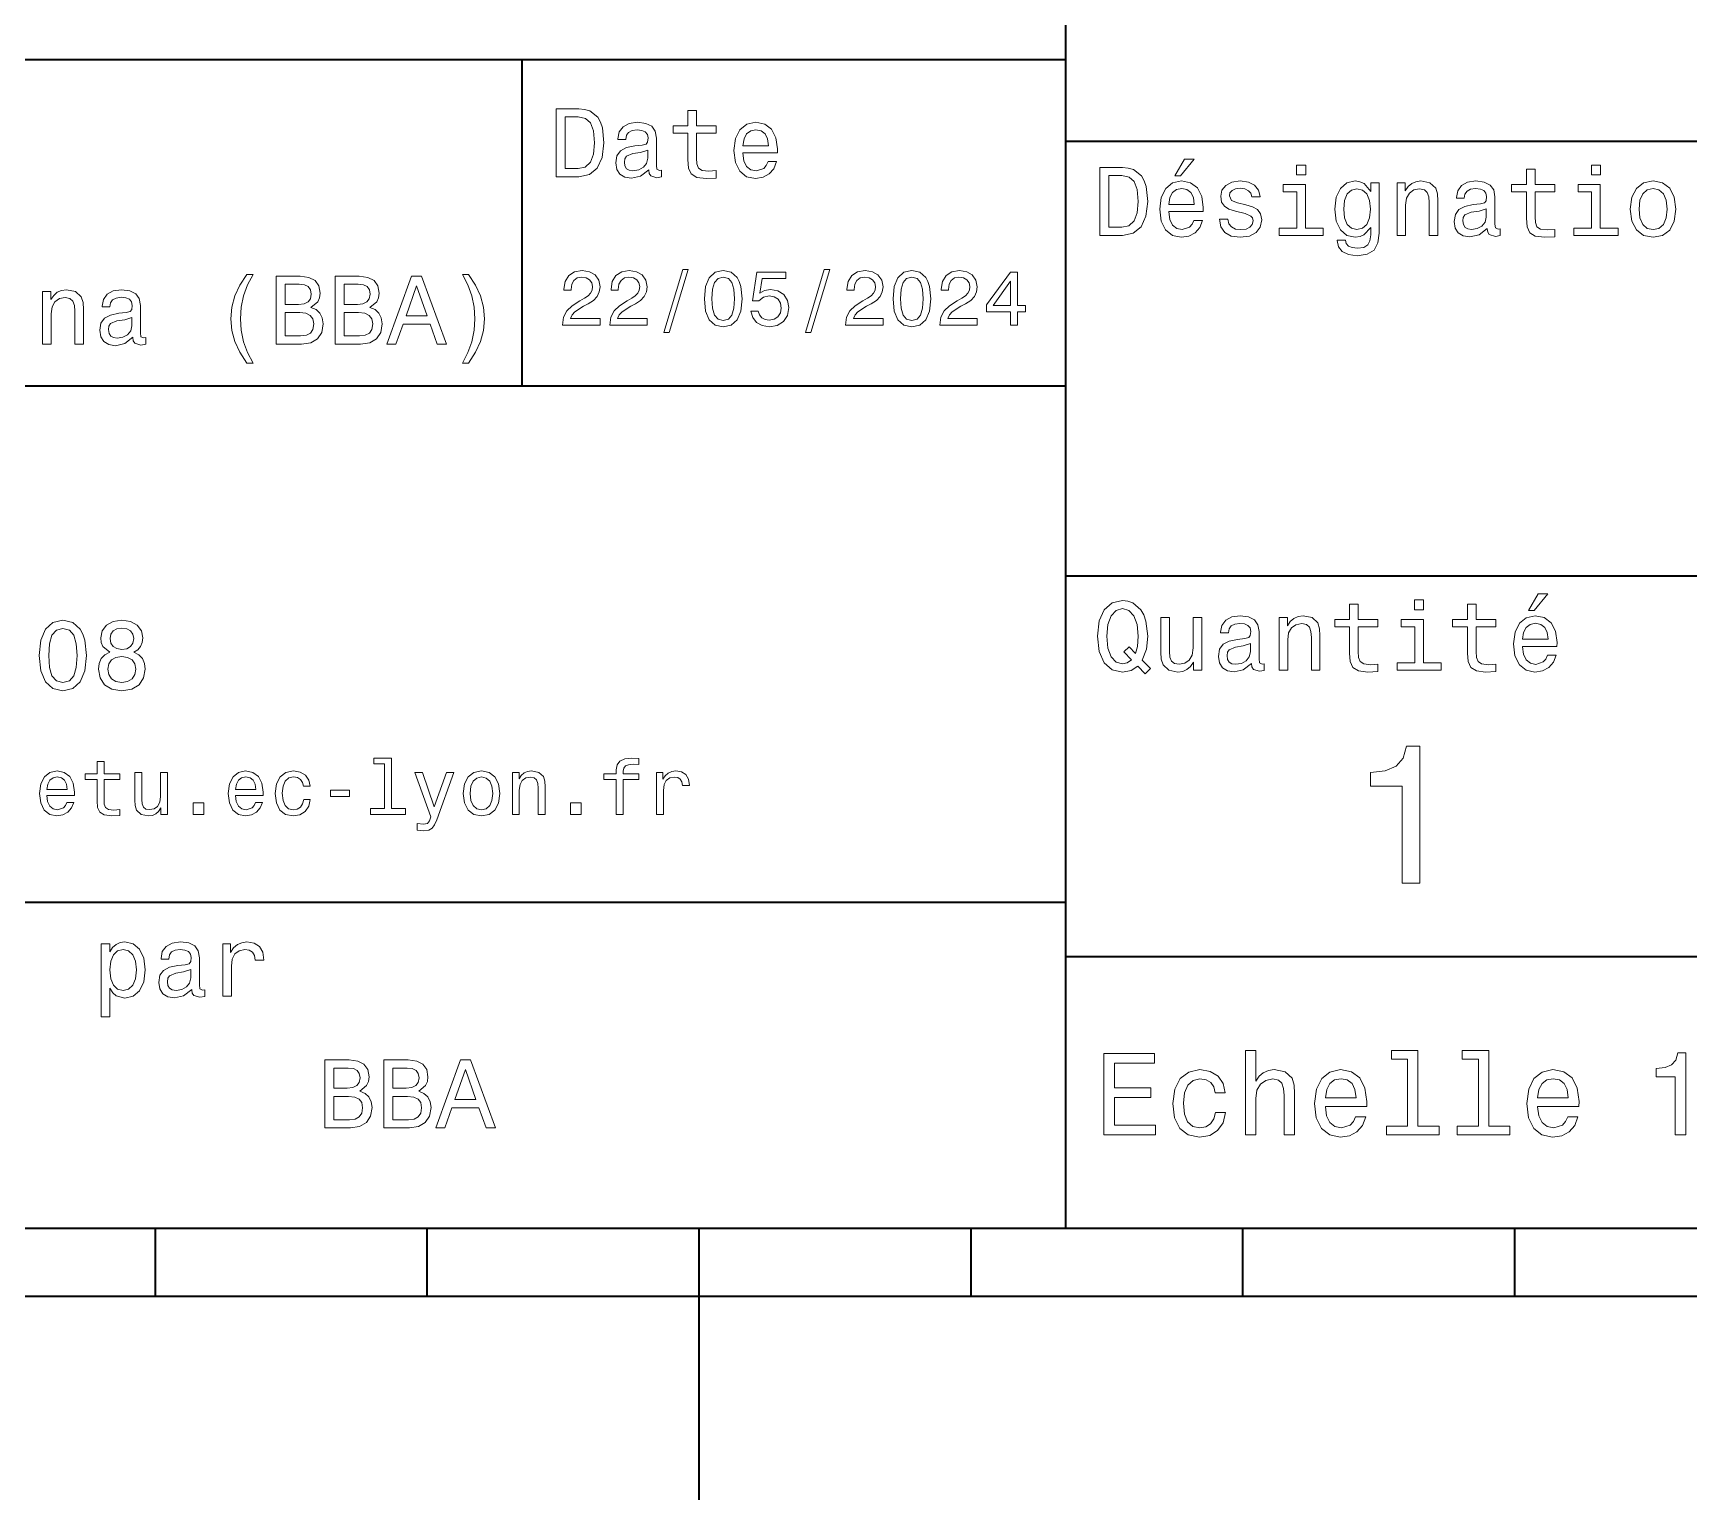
# Model space of a CAD drawing. Extents: x 0 to 297, y 0 to 210.
# Drawn here: x 124 to 184.9, y 0 to 54 of the extents above; entities that cross this region are included whole.
import ezdxf

# ---------------------------------------------------------------- set-up
doc = ezdxf.new("R2010")
doc.units = 0

msp = doc.modelspace()

# ---------------------------------------------------------------- linework, layer by layer
at = {"color": 7, "lineweight": 35}
for p, q in [((162, 10), (162, 70)), ((97, 53), (162, 53)), ((162, 50), (287, 50)), ((97, 41), (162, 41)), ((162, 34), (287, 34)), ((97, 22), (162, 22)), ((162, 20), (287, 20)), ((10, 10), (287, 10)), ((97, 10), (287, 10)), ((98.5, 7.5), (198.5, 7.5))]:
    msp.add_line(p, q, dxfattribs=at)
at = {"color": 7, "lineweight": 35, "ltscale": 0.3}
msp.add_line((142, 41), (142, 53), dxfattribs=at)
at = {"color": 7, "lineweight": 35, "ltscale": 0.0625}
for p, q in [((128.5, 10), (128.5, 7.5)), ((138.5, 10), (138.5, 7.5)), ((158.5, 10), (158.5, 7.5)), ((168.5, 10), (168.5, 7.5)), ((178.5, 10), (178.5, 7.5))]:
    msp.add_line(p, q, dxfattribs=at)
at = {"color": 7, "lineweight": 35, "ltscale": 0.25}
msp.add_line((148.5, 10), (148.5, 0), dxfattribs=at)
at = {"color": 7, "lineweight": 13}
for points in [[(144.080688, 51.190563), (143.248566, 51.190563), (143.248566, 48.690563), (144.080688, 48.690563), (144.473343, 48.769814), (144.765137, 49.011169), (144.945251, 49.40382), (145.010086, 49.940563), (144.952454, 50.488113), (144.880402, 50.70425), (144.779541, 50.877163), (144.487747, 51.111313), (144.296829, 51.168949)], [(144.055481, 50.891571), (144.329254, 50.837536), (144.516571, 50.671829), (144.628235, 50.376442), (144.664261, 49.940563), (144.624634, 49.519093), (144.51297, 49.223705), (144.322052, 49.047192), (144.055481, 48.989555), (143.583572, 48.989555), (143.583572, 50.891571)], [(146.656342, 48.942726), (146.656342, 48.931919), (146.674347, 48.809441), (146.728394, 48.722984), (146.955338, 48.654541), (147.131851, 48.683357), (147.131851, 48.928314), (147.056198, 48.917507), (146.955338, 48.96434), (146.937317, 49.108429), (146.937317, 50.109871), (146.894089, 50.365635), (146.768005, 50.54575), (146.548264, 50.65382), (146.23848, 50.693443), (145.935883, 50.650219), (145.71254, 50.52774), (145.572052, 50.336815), (145.525223, 50.084656), (145.525223, 50.063042), (145.809799, 50.063042), (145.835022, 50.21434), (145.914261, 50.322407), (146.043945, 50.387249), (146.227661, 50.412464), (146.404175, 50.394455), (146.530258, 50.34042), (146.605911, 50.246758), (146.631119, 50.117077), (146.616714, 49.965778), (146.559082, 49.890129), (146.414978, 49.854107), (146.144806, 49.825291), (145.835022, 49.760448), (145.61528, 49.645176), (145.485596, 49.465057), (145.445969, 49.19849), (145.481995, 48.960735), (145.593658, 48.784222), (145.773773, 48.67255), (146.022339, 48.632927), (146.357346, 48.708576)], [(148.100861, 50.289986), (148.100861, 49.320965), (148.122482, 49.007565), (148.223343, 48.791428), (148.425079, 48.665348), (148.767288, 48.62212), (149.141937, 48.640129), (149.141937, 48.913906), (148.868149, 48.892292), (148.619598, 48.921112), (148.486313, 49.011169), (148.42868, 49.162464), (148.417862, 49.375), (148.417862, 50.289986), (149.141937, 50.289986), (149.141937, 50.560158), (148.417862, 50.560158), (148.417862, 51.125721), (148.100861, 51.125721), (148.100861, 50.560158), (147.553314, 50.560158), (147.553314, 50.289986)], [(150.121765, 49.565922), (151.389771, 49.565922), (151.393372, 49.713619), (151.335739, 50.127884), (151.177231, 50.437683), (150.925079, 50.625), (150.590057, 50.693443), (150.262253, 50.621399), (150.010086, 50.41967), (149.847977, 50.091862), (149.790344, 49.659584), (149.844376, 49.216499), (150.006485, 48.892292), (150.255051, 48.690563), (150.579254, 48.62212), (150.860229, 48.668949), (151.090775, 48.791428), (151.260086, 48.98595), (151.357346, 49.245319), (151.043945, 49.245319), (150.979111, 49.101227), (150.885452, 48.993156), (150.618881, 48.9067), (150.413544, 48.946327), (150.258652, 49.072407), (150.157776, 49.27774), (150.121765, 49.555115)], [(150.121765, 49.832493), (150.161377, 50.081055), (150.258652, 50.264771), (150.406342, 50.376442), (150.600861, 50.416069), (150.791794, 50.376442), (150.939484, 50.264771), (151.029541, 50.081055), (151.061966, 49.832493)], [(146.620316, 49.367798), (146.577087, 49.180477), (146.461823, 49.036385), (146.28891, 48.942726), (146.07637, 48.910305), (145.939484, 48.928314), (145.842224, 48.98595), (145.780975, 49.086815), (145.76297, 49.227306), (145.777374, 49.353386), (145.835022, 49.443443), (146.065567, 49.544312), (146.357346, 49.587536), (146.620316, 49.673992)], [(166.004318, 48.728386), (166.216858, 48.728386), (166.717575, 49.340778), (166.364548, 49.340778)], [(164.080688, 49.030979), (163.248566, 49.030979), (163.248566, 46.530979), (164.080688, 46.530979), (164.473343, 46.610229), (164.765137, 46.851585), (164.945251, 47.244236), (165.010086, 47.780979), (164.952454, 48.328529), (164.880402, 48.544666), (164.779541, 48.717579), (164.487747, 48.951729), (164.296829, 49.009365)], [(164.055481, 48.731987), (164.329254, 48.677952), (164.516571, 48.512245), (164.628235, 48.216858), (164.664261, 47.780979), (164.624634, 47.359509), (164.51297, 47.064121), (164.322052, 46.887608), (164.055481, 46.829971), (163.583572, 46.829971), (163.583572, 48.731987)], [(170.824203, 49.117435), (170.489197, 49.117435), (170.489197, 48.757202), (170.824203, 48.757202)], [(178.943802, 48.130402), (178.943802, 47.161381), (178.965424, 46.84798), (179.066284, 46.631844), (179.268005, 46.505764), (179.610229, 46.462536), (179.984863, 46.480545), (179.984863, 46.754322), (179.71109, 46.732708), (179.46254, 46.761528), (179.329254, 46.851585), (179.271606, 47.00288), (179.260803, 47.215416), (179.260803, 48.130402), (179.984863, 48.130402), (179.984863, 48.400574), (179.260803, 48.400574), (179.260803, 48.966137), (178.943802, 48.966137), (178.943802, 48.400574), (178.396255, 48.400574), (178.396255, 48.130402)], [(181.667145, 49.117435), (181.332138, 49.117435), (181.332138, 48.757202), (181.667145, 48.757202)], [(165.784576, 47.406338), (167.052597, 47.406338), (167.056198, 47.554035), (166.998566, 47.9683), (166.840057, 48.278099), (166.587891, 48.465416), (166.252884, 48.533859), (165.925079, 48.461815), (165.672913, 48.260086), (165.510803, 47.932278), (165.453171, 47.5), (165.507202, 47.056915), (165.669312, 46.732708), (165.917862, 46.530979), (166.242081, 46.462536), (166.523056, 46.509365), (166.753601, 46.631844), (166.922913, 46.826366), (167.020172, 47.085735), (166.706772, 47.085735), (166.641937, 46.941643), (166.548264, 46.833572), (166.281708, 46.747116), (166.07637, 46.786743), (165.921463, 46.912823), (165.820602, 47.118156), (165.784576, 47.395531)], [(165.784576, 47.672909), (165.824203, 47.921471), (165.921463, 48.105186), (166.069168, 48.216858), (166.263687, 48.256485), (166.454605, 48.216858), (166.60231, 48.105186), (166.692368, 47.921471), (166.724777, 47.672909)], [(168.623199, 47.658501), (168.317001, 47.730545), (168.090057, 47.8134), (168.014404, 47.982708), (168.036026, 48.101585), (168.111664, 48.188038), (168.234146, 48.242073), (168.41066, 48.263687), (168.579971, 48.242073), (168.713257, 48.177231), (168.799713, 48.079971), (168.835739, 47.950287), (169.145538, 47.950287), (169.145538, 47.957493), (169.091492, 48.191643), (168.943802, 48.375359), (168.713257, 48.490635), (168.41066, 48.533859), (168.104462, 48.490635), (167.881119, 48.371758), (167.740631, 48.195244), (167.697403, 47.971901), (167.729828, 47.755764), (167.830688, 47.604465), (167.996399, 47.496399), (168.237747, 47.42075), (168.590775, 47.334293), (168.806915, 47.244236), (168.864548, 47.172188), (168.886169, 47.064121), (168.853745, 46.930836), (168.767288, 46.829971), (168.626801, 46.765129), (168.439484, 46.743515), (168.241348, 46.765129), (168.09726, 46.840778), (168, 46.963257), (167.960373, 47.132565), (167.654175, 47.132565), (167.704605, 46.844379), (167.85231, 46.635445), (168.086456, 46.509365), (168.41066, 46.462536), (168.749283, 46.509365), (168.997833, 46.635445), (169.149139, 46.837173), (169.203171, 47.100143), (169.163544, 47.327087), (169.05188, 47.481987), (168.868149, 47.582851)], [(170.8134, 46.79755), (170.8134, 48.400574), (169.999283, 48.400574), (169.999283, 48.130402), (170.496399, 48.130402), (170.496399, 46.79755), (169.847977, 46.79755), (169.847977, 46.530979), (171.469025, 46.530979), (171.469025, 46.79755)], [(173.518738, 46.617435), (173.518738, 48.465416), (173.216141, 48.465416), (173.216141, 48.152016), (172.967575, 48.4366), (172.816284, 48.508644), (172.646973, 48.533859), (172.340775, 48.461815), (172.103027, 48.260086), (171.94812, 47.935879), (171.894089, 47.5), (171.94812, 47.060516), (172.103027, 46.736309), (172.340775, 46.530979), (172.646973, 46.462536), (172.819885, 46.487751), (172.963974, 46.552593), (173.216141, 46.826366), (173.216141, 46.552593), (173.187317, 46.336456), (173.108063, 46.181557), (172.956772, 46.091499), (172.729828, 46.059078), (172.531708, 46.080692), (172.391205, 46.134727), (172.30835, 46.228386), (172.283142, 46.354465), (171.976944, 46.354465), (171.976944, 46.340057), (172.023773, 46.109509), (172.167862, 45.9366), (172.398407, 45.824928), (172.711823, 45.785301), (173.086456, 45.839336), (173.335022, 45.990635), (173.47551, 46.253601)], [(172.221909, 47.5), (172.254318, 47.820606), (172.351593, 48.058357), (172.502884, 48.198845), (172.704605, 48.249279), (172.917145, 48.198845), (173.075653, 48.058357), (173.172913, 47.820606), (173.208939, 47.5), (173.172913, 47.172188), (173.075653, 46.938038), (172.917145, 46.793949), (172.704605, 46.747116), (172.502884, 46.793949), (172.351593, 46.938038), (172.254318, 47.175793)], [(174.181549, 46.530979), (174.498566, 46.530979), (174.498566, 47.647694), (174.530975, 47.903458), (174.635452, 48.090778), (174.797546, 48.206051), (175.013687, 48.249279), (175.1866, 48.213257), (175.294662, 48.115993), (175.348709, 47.953888), (175.366714, 47.737751), (175.366714, 46.530979), (175.683716, 46.530979), (175.683716, 47.802593), (175.669312, 48.058357), (175.604462, 48.270893), (175.391937, 48.465416), (175.060516, 48.533859), (174.876801, 48.508644), (174.721909, 48.440201), (174.588623, 48.324928), (174.484146, 48.170029), (174.484146, 48.465416), (174.181549, 48.465416)], [(177.499283, 46.783142), (177.499283, 46.772335), (177.517288, 46.649857), (177.57132, 46.5634), (177.798264, 46.494957), (177.974777, 46.523773), (177.974777, 46.76873), (177.899139, 46.757923), (177.798264, 46.804756), (177.780258, 46.948845), (177.780258, 47.950287), (177.73703, 48.206051), (177.610947, 48.386166), (177.391205, 48.494236), (177.081406, 48.533859), (176.778824, 48.490635), (176.555481, 48.368156), (176.414978, 48.177231), (176.368149, 47.925072), (176.368149, 47.903458), (176.65274, 47.903458), (176.677948, 48.054756), (176.757202, 48.162823), (176.886887, 48.227665), (177.070602, 48.25288), (177.247116, 48.234871), (177.373199, 48.180836), (177.448853, 48.087173), (177.47406, 47.957493), (177.459656, 47.806194), (177.402023, 47.730545), (177.257919, 47.694523), (176.987747, 47.665707), (176.677948, 47.600864), (176.458206, 47.485592), (176.328537, 47.305473), (176.28891, 47.038906), (176.324921, 46.801151), (176.4366, 46.624638), (176.616714, 46.512966), (176.86528, 46.473343), (177.200287, 46.548992)], [(181.656342, 46.79755), (181.656342, 48.400574), (180.842224, 48.400574), (180.842224, 48.130402), (181.33934, 48.130402), (181.33934, 46.79755), (180.690918, 46.79755), (180.690918, 46.530979), (182.311966, 46.530979), (182.311966, 46.79755)], [(182.762253, 47.496399), (182.819885, 47.056915), (182.985596, 46.732708), (183.248566, 46.530979), (183.601593, 46.462536), (183.951004, 46.530979), (184.213974, 46.729107), (184.379684, 47.053314), (184.440918, 47.496399), (184.379684, 47.935879), (184.213974, 48.263687), (183.951004, 48.461815), (183.601593, 48.533859), (183.248566, 48.461815), (182.985596, 48.260086), (182.819885, 47.935879)], [(183.086456, 47.5), (183.118881, 47.824207), (183.219742, 48.058357), (183.381851, 48.20245), (183.601593, 48.25288), (183.817719, 48.20245), (183.979828, 48.061958), (184.080688, 47.824207), (184.116714, 47.5), (184.080688, 47.172188), (183.979828, 46.934437), (183.817719, 46.790344), (183.601593, 46.743515), (183.381851, 46.790344), (183.219742, 46.934437), (183.118881, 47.172188)], [(177.463257, 47.208214), (177.420029, 47.020893), (177.304749, 46.876801), (177.131851, 46.783142), (176.919312, 46.750721), (176.782425, 46.76873), (176.68515, 46.826366), (176.623917, 46.927231), (176.605911, 47.067722), (176.620316, 47.193802), (176.677948, 47.283859), (176.908508, 47.384727), (177.200287, 47.427952), (177.463257, 47.514408)], [(131.876083, 41.835735), (132.103027, 41.835735), (131.897705, 42.217579), (131.753601, 42.617435), (131.663544, 43.038906), (131.634735, 43.463978), (131.663544, 43.88905), (131.753601, 44.306915), (131.897705, 44.710373), (132.103027, 45.092216), (131.876083, 45.092216), (131.613113, 44.695965), (131.429398, 44.303314), (131.321335, 43.892651), (131.28891, 43.463978), (131.321335, 43.0317), (131.429398, 42.624638), (131.613113, 42.231987)], [(140.028107, 41.835735), (140.28746, 42.231987), (140.471191, 42.624638), (140.579254, 43.0317), (140.61528, 43.463978), (140.579254, 43.892651), (140.471191, 44.303314), (140.28746, 44.695965), (140.028107, 45.092216), (139.801147, 45.092216), (140.002884, 44.710373), (140.146973, 44.306915), (140.233429, 43.88905), (140.265854, 43.463978), (140.233429, 43.038906), (140.146973, 42.617435), (139.999283, 42.217579), (139.801147, 41.835735)], [(143.489914, 43.224785), (144.864563, 43.224785), (144.864563, 43.472622), (143.778107, 43.472622), (143.838623, 43.60807), (143.942368, 43.720463), (144.262253, 43.925072), (144.432281, 44.011528), (144.622482, 44.135448), (144.757935, 44.279541), (144.835739, 44.44957), (144.864563, 44.642651), (144.815567, 44.884727), (144.680115, 45.074928), (144.472626, 45.195965), (144.20462, 45.239193), (143.927963, 45.190201), (143.71759, 45.054756), (143.582138, 44.838619), (143.536026, 44.553314), (143.536026, 44.51297), (143.798279, 44.51297), (143.798279, 44.536022), (143.824219, 44.731991), (143.902023, 44.876083), (144.02594, 44.9683), (144.190201, 45), (144.357361, 44.971184), (144.481277, 44.899136), (144.561966, 44.786743), (144.59079, 44.645535), (144.570602, 44.51297), (144.515854, 44.400578), (144.42363, 44.302593), (144.296829, 44.216141), (144.126801, 44.12392), (143.844391, 43.945248), (143.645538, 43.755043), (143.52739, 43.524498), (143.489914, 43.233429)], [(145.224792, 43.224785), (146.599426, 43.224785), (146.599426, 43.472622), (145.51297, 43.472622), (145.573486, 43.60807), (145.677231, 43.720463), (145.997116, 43.925072), (146.167145, 44.011528), (146.357361, 44.135448), (146.492798, 44.279541), (146.570602, 44.44957), (146.599426, 44.642651), (146.55043, 44.884727), (146.414993, 45.074928), (146.207504, 45.195965), (145.939484, 45.239193), (145.662827, 45.190201), (145.452454, 45.054756), (145.317001, 44.838619), (145.270905, 44.553314), (145.270905, 44.51297), (145.533142, 44.51297), (145.533142, 44.536022), (145.559082, 44.731991), (145.636887, 44.876083), (145.760818, 44.9683), (145.925079, 45), (146.092224, 44.971184), (146.216141, 44.899136), (146.296829, 44.786743), (146.325653, 44.645535), (146.305481, 44.51297), (146.250732, 44.400578), (146.158508, 44.302593), (146.031708, 44.216141), (145.861679, 44.12392), (145.579254, 43.945248), (145.380402, 43.755043), (145.262253, 43.524498), (145.224792, 43.233429)], [(147.213257, 42.956772), (147.412109, 42.956772), (148.109512, 45.279541), (147.907791, 45.279541)], [(148.703171, 44.201729), (148.746399, 43.749279), (148.881851, 43.426514), (149.097992, 43.230549), (149.397705, 43.167149), (149.694534, 43.230549), (149.910675, 43.426514), (150.043228, 43.749279), (150.08934, 44.201729), (150.043228, 44.651299), (149.98848, 44.829971), (149.910675, 44.976948), (149.694534, 45.172913), (149.397705, 45.239193), (149.097992, 45.172913), (148.881851, 44.974064), (148.746399, 44.651299)], [(150.417877, 43.746399), (150.481277, 43.510086), (150.622482, 43.325649), (150.829971, 43.210377), (151.095108, 43.167149), (151.386169, 43.219021), (151.613831, 43.360233), (151.757935, 43.585014), (151.812683, 43.873199), (151.763687, 44.141212), (151.625366, 44.351585), (151.409225, 44.487034), (151.129684, 44.536022), (150.913544, 44.501442), (150.746399, 44.406342), (150.827087, 44.945248), (151.703171, 44.945248), (151.703171, 45.181557), (150.634003, 45.181557), (150.47551, 44.12104), (150.706055, 44.12104), (150.873199, 44.256485), (151.086456, 44.305477), (151.270905, 44.273777), (151.412109, 44.181557), (151.50145, 44.040348), (151.533142, 43.858791), (151.50145, 43.677235), (151.409225, 43.536022), (151.268021, 43.446686), (151.086456, 43.414986), (150.933716, 43.435158), (150.815567, 43.501442), (150.729111, 43.605186), (150.685883, 43.746399)], [(152.417877, 42.956772), (152.616714, 42.956772), (153.314133, 45.279541), (153.112396, 45.279541)], [(153.899139, 43.224785), (155.273773, 43.224785), (155.273773, 43.472622), (154.187317, 43.472622), (154.247849, 43.60807), (154.351593, 43.720463), (154.671478, 43.925072), (154.841507, 44.011528), (155.031708, 44.135448), (155.167145, 44.279541), (155.244965, 44.44957), (155.273773, 44.642651), (155.224792, 44.884727), (155.08934, 45.074928), (154.881851, 45.195965), (154.613831, 45.239193), (154.337173, 45.190201), (154.126801, 45.054756), (153.991364, 44.838619), (153.945251, 44.553314), (153.945251, 44.51297), (154.207504, 44.51297), (154.207504, 44.536022), (154.233429, 44.731991), (154.311249, 44.876083), (154.435165, 44.9683), (154.599426, 45), (154.766571, 44.971184), (154.890488, 44.899136), (154.971191, 44.786743), (155, 44.645535), (154.979828, 44.51297), (154.925079, 44.400578), (154.832855, 44.302593), (154.706055, 44.216141), (154.536026, 44.12392), (154.253601, 43.945248), (154.054764, 43.755043), (153.9366, 43.524498), (153.899139, 43.233429)], [(155.642654, 44.201729), (155.685883, 43.749279), (155.821335, 43.426514), (156.037476, 43.230549), (156.337173, 43.167149), (156.634003, 43.230549), (156.850143, 43.426514), (156.982712, 43.749279), (157.028824, 44.201729), (156.982712, 44.651299), (156.927963, 44.829971), (156.850143, 44.976948), (156.634003, 45.172913), (156.337173, 45.239193), (156.037476, 45.172913), (155.821335, 44.974064), (155.685883, 44.651299)], [(157.368881, 43.224785), (158.743515, 43.224785), (158.743515, 43.472622), (157.657059, 43.472622), (157.71759, 43.60807), (157.821335, 43.720463), (158.14122, 43.925072), (158.311249, 44.011528), (158.50145, 44.135448), (158.636887, 44.279541), (158.714706, 44.44957), (158.743515, 44.642651), (158.694534, 44.884727), (158.559082, 45.074928), (158.351593, 45.195965), (158.083572, 45.239193), (157.806915, 45.190201), (157.596542, 45.054756), (157.461105, 44.838619), (157.414993, 44.553314), (157.414993, 44.51297), (157.677231, 44.51297), (157.677231, 44.536022), (157.703171, 44.731991), (157.780991, 44.876083), (157.904907, 44.9683), (158.069168, 45), (158.236313, 44.971184), (158.360229, 44.899136), (158.440918, 44.786743), (158.469742, 44.645535), (158.44957, 44.51297), (158.394821, 44.400578), (158.302597, 44.302593), (158.175797, 44.216141), (158.005768, 44.12392), (157.723343, 43.945248), (157.524506, 43.755043), (157.406342, 43.524498), (157.368881, 43.233429)], [(159.965424, 43.224785), (160.224792, 43.224785), (160.224792, 43.720463), (160.510086, 43.720463), (160.510086, 43.951008), (160.224792, 43.951008), (160.224792, 45.181557), (159.96254, 45.181557), (159.086456, 43.974064), (159.086456, 43.720463), (159.965424, 43.720463)], [(124.361679, 42.530979), (124.67868, 42.530979), (124.67868, 43.647694), (124.711098, 43.903458), (124.815567, 44.090778), (124.977669, 44.206051), (125.19381, 44.249279), (125.366714, 44.213257), (125.474785, 44.115993), (125.528824, 43.953888), (125.546829, 43.737751), (125.546829, 42.530979), (125.863838, 42.530979), (125.863838, 43.802593), (125.849426, 44.058357), (125.784584, 44.270893), (125.572052, 44.465416), (125.240639, 44.533859), (125.056915, 44.508644), (124.902023, 44.440201), (124.768738, 44.324928), (124.664268, 44.170029), (124.664268, 44.465416), (124.361679, 44.465416)], [(127.679398, 42.783142), (127.679398, 42.772335), (127.697411, 42.649857), (127.75145, 42.5634), (127.978394, 42.494957), (128.154907, 42.523773), (128.154907, 42.76873), (128.079254, 42.757923), (127.978394, 42.804756), (127.960381, 42.948845), (127.960381, 43.950287), (127.917152, 44.206051), (127.791069, 44.386166), (127.571327, 44.494236), (127.261536, 44.533859), (126.958939, 44.490635), (126.735596, 44.368156), (126.595108, 44.177231), (126.548279, 43.925072), (126.548279, 43.903458), (126.832855, 43.903458), (126.85807, 44.054756), (126.937325, 44.162823), (127.067009, 44.227665), (127.250725, 44.25288), (127.427238, 44.234871), (127.553314, 44.180836), (127.628967, 44.087173), (127.654182, 43.957493), (127.639771, 43.806194), (127.582138, 43.730545), (127.438042, 43.694523), (127.16787, 43.665707), (126.85807, 43.600864), (126.638336, 43.485592), (126.508652, 43.305473), (126.469025, 43.038906), (126.505051, 42.801151), (126.616714, 42.624638), (126.796829, 42.512966), (127.045395, 42.473343), (127.380409, 42.548992)], [(134.231995, 43.881844), (134.484161, 44.090778), (134.548996, 44.231266), (134.570618, 44.404179), (134.523773, 44.674351), (134.383286, 44.868874), (134.156342, 44.987751), (133.83934, 45.030979), (132.94957, 45.030979), (132.94957, 42.530979), (133.889771, 42.530979), (134.224792, 42.581413), (134.473343, 42.729107), (134.62825, 42.963257), (134.682281, 43.280258), (134.649857, 43.492794), (134.5634, 43.669308), (134.422913, 43.798992)], [(133.770905, 43.993515), (133.280975, 43.993515), (133.280975, 44.731987), (133.799713, 44.731987), (133.994232, 44.710373), (134.131134, 44.645531), (134.213989, 44.533859), (134.242798, 44.368156), (134.210388, 44.20245), (134.123932, 44.087173), (133.976227, 44.015129)], [(136.400574, 43.881844), (136.65274, 44.090778), (136.71759, 44.231266), (136.739197, 44.404179), (136.692368, 44.674351), (136.55188, 44.868874), (136.324936, 44.987751), (136.007935, 45.030979), (135.118164, 45.030979), (135.118164, 42.530979), (136.058365, 42.530979), (136.393372, 42.581413), (136.641937, 42.729107), (136.796829, 42.963257), (136.850861, 43.280258), (136.818451, 43.492794), (136.731995, 43.669308), (136.591507, 43.798992)], [(135.939484, 43.993515), (135.44957, 43.993515), (135.44957, 44.731987), (135.968307, 44.731987), (136.162827, 44.710373), (136.299713, 44.645531), (136.382568, 44.533859), (136.411377, 44.368156), (136.378967, 44.20245), (136.292511, 44.087173), (136.144821, 44.015129)], [(137.023773, 42.530979), (137.355194, 42.530979), (137.618164, 43.26585), (138.615997, 43.26585), (138.878967, 42.530979), (139.21759, 42.530979), (138.302597, 45.03458), (137.935165, 45.03458)], [(137.733429, 43.572044), (138.118881, 44.674351), (138.504333, 43.572044)], [(148.979828, 44.201729), (149.002884, 44.550434), (149.074936, 44.801155), (149.20462, 44.948128), (149.397705, 45), (149.587906, 44.948128), (149.71759, 44.801155), (149.789627, 44.550434), (149.812683, 44.201729), (149.789627, 43.850143), (149.71759, 43.599426), (149.587906, 43.45245), (149.397705, 43.403458), (149.20462, 43.45245), (149.074936, 43.599426), (149.002884, 43.850143)], [(155.919312, 44.201729), (155.942368, 44.550434), (156.01442, 44.801155), (156.144104, 44.948128), (156.337173, 45), (156.527374, 44.948128), (156.657059, 44.801155), (156.729111, 44.550434), (156.752167, 44.201729), (156.729111, 43.850143), (156.657059, 43.599426), (156.527374, 43.45245), (156.337173, 43.403458), (156.144104, 43.45245), (156.01442, 43.599426), (155.942368, 43.850143)], [(159.328537, 43.951008), (159.965424, 44.847263), (159.965424, 43.951008)], [(127.643372, 43.208214), (127.600143, 43.020893), (127.484879, 42.876801), (127.311966, 42.783142), (127.099426, 42.750721), (126.96254, 42.76873), (126.86528, 42.826366), (126.804039, 42.927231), (126.786026, 43.067722), (126.800438, 43.193802), (126.85807, 43.283859), (127.088623, 43.384727), (127.380409, 43.427952), (127.643372, 43.514408)], [(133.850143, 42.829971), (133.280975, 42.829971), (133.280975, 43.690922), (133.817719, 43.690922), (134.044678, 43.665707), (134.206772, 43.590057), (134.304047, 43.460373), (134.336456, 43.273052), (134.304047, 43.074928), (134.213989, 42.938038), (134.062683, 42.855186)], [(136.018738, 42.829971), (135.44957, 42.829971), (135.44957, 43.690922), (135.986313, 43.690922), (136.213257, 43.665707), (136.375366, 43.590057), (136.472626, 43.460373), (136.505051, 43.273052), (136.472626, 43.074928), (136.382568, 42.938038), (136.231262, 42.855186)], [(164.642654, 30.685879), (164.916428, 30.401297), (165.107346, 30.592218), (164.811966, 30.894812), (164.963257, 31.305475), (165.010086, 31.780979), (164.941635, 32.339336), (164.862396, 32.56628), (164.757919, 32.753601), (164.46254, 33.009365), (164.282425, 33.074207), (164.08429, 33.099422), (163.702454, 33.009365), (163.41066, 32.757202), (163.223343, 32.342937), (163.158508, 31.780979), (163.223343, 31.219019), (163.407059, 30.804754), (163.698853, 30.54899), (164.08429, 30.462536), (164.39769, 30.520172)], [(172.438034, 32.130402), (172.438034, 31.161383), (172.459656, 30.847982), (172.560516, 30.631844), (172.762253, 30.505762), (173.104462, 30.462536), (173.479111, 30.480547), (173.479111, 30.754322), (173.205338, 30.732708), (172.956772, 30.761526), (172.823486, 30.851583), (172.765854, 31.002882), (172.755035, 31.215418), (172.755035, 32.130402), (173.479111, 32.130402), (173.479111, 32.400574), (172.755035, 32.400574), (172.755035, 32.966137), (172.438034, 32.966137), (172.438034, 32.400574), (171.890488, 32.400574), (171.890488, 32.130402)], [(175.161377, 33.117435), (174.82637, 33.117435), (174.82637, 32.757202), (175.161377, 32.757202)], [(176.775223, 32.130402), (176.775223, 31.161383), (176.796829, 30.847982), (176.89769, 30.631844), (177.099426, 30.505762), (177.44165, 30.462536), (177.816284, 30.480547), (177.816284, 30.754322), (177.542511, 30.732708), (177.293945, 30.761526), (177.16066, 30.851583), (177.103027, 31.002882), (177.092224, 31.215418), (177.092224, 32.130402), (177.816284, 32.130402), (177.816284, 32.400574), (177.092224, 32.400574), (177.092224, 32.966137), (176.775223, 32.966137), (176.775223, 32.400574), (176.227661, 32.400574), (176.227661, 32.130402)], [(179.015854, 32.728386), (179.228394, 32.728386), (179.729111, 33.340778), (179.376083, 33.340778)], [(124.239197, 31.071325), (124.293228, 30.505762), (124.46254, 30.102304), (124.732712, 29.857347), (125.107353, 29.778097), (125.478394, 29.857347), (125.748566, 30.102304), (125.914268, 30.505762), (125.971909, 31.071325), (125.914268, 31.633286), (125.845825, 31.856628), (125.748566, 32.040344), (125.478394, 32.285301), (125.107353, 32.368156), (124.732712, 32.285301), (124.46254, 32.036743), (124.293228, 31.633286)], [(126.829254, 31.197405), (126.645538, 31.09654), (126.519455, 30.956051), (126.440208, 30.779539), (126.414993, 30.567001), (126.472626, 30.246397), (126.638336, 29.997837), (126.908508, 29.839336), (127.27594, 29.778097), (127.639771, 29.839336), (127.909943, 29.997837), (128.075653, 30.246397), (128.136887, 30.567001), (128.108078, 30.779539), (128.032425, 30.956051), (127.90274, 31.09654), (127.722626, 31.197405), (127.866714, 31.283861), (127.967583, 31.402737), (128.028824, 31.546829), (128.05043, 31.723343), (127.992798, 31.979107), (127.841507, 32.184437), (127.596542, 32.317722), (127.27594, 32.368156), (126.951736, 32.317722), (126.706772, 32.184437), (126.55188, 31.979107), (126.497841, 31.723343), (126.515854, 31.546829), (126.577095, 31.402737)], [(164.41571, 30.916426), (164.260803, 30.801151), (164.08429, 30.765129), (163.850143, 30.829971), (163.666428, 31.024494), (163.543945, 31.341497), (163.504318, 31.780979), (163.543945, 32.216858), (163.662827, 32.537464), (163.846542, 32.731987), (164.08429, 32.80043), (164.318451, 32.731987), (164.502167, 32.533859), (164.621033, 32.213257), (164.664261, 31.780979), (164.631851, 31.40634), (164.5634, 31.150576), (164.329254, 31.395533), (164.13472, 31.211815)], [(166.998566, 32.465416), (166.681549, 32.465416), (166.681549, 31.348703), (166.645538, 31.089336), (166.541061, 30.902016), (166.378967, 30.786743), (166.166428, 30.750719), (165.997116, 30.779539), (165.889053, 30.865993), (165.827805, 31.013687), (165.8134, 31.222622), (165.8134, 32.465416), (165.496399, 32.465416), (165.496399, 31.193804), (165.507202, 30.93804), (165.575653, 30.725504), (165.784576, 30.530979), (166.119598, 30.462536), (166.299713, 30.487751), (166.454605, 30.552593), (166.587891, 30.664265), (166.695969, 30.826368), (166.695969, 30.530979), (166.998566, 30.530979)], [(168.824921, 30.78314), (168.824921, 30.772333), (168.842941, 30.649855), (168.896973, 30.5634), (169.123917, 30.494957), (169.30043, 30.523775), (169.30043, 30.768732), (169.224777, 30.757925), (169.123917, 30.804754), (169.105911, 30.948847), (169.105911, 31.950287), (169.062683, 32.206051), (168.9366, 32.386166), (168.716858, 32.494236), (168.407059, 32.533859), (168.104462, 32.490635), (167.881119, 32.368156), (167.740631, 32.177231), (167.693802, 31.925072), (167.693802, 31.903458), (167.978394, 31.903458), (168.003601, 32.054756), (168.082855, 32.162823), (168.21254, 32.227665), (168.396255, 32.25288), (168.572769, 32.234871), (168.698853, 32.180836), (168.77449, 32.087173), (168.799713, 31.957493), (168.785309, 31.806194), (168.727661, 31.730547), (168.583572, 31.694523), (168.3134, 31.665705), (168.003601, 31.600864), (167.783859, 31.48559), (167.654175, 31.305475), (167.614548, 31.038904), (167.650574, 30.801151), (167.762253, 30.62464), (167.942368, 30.512968), (168.190918, 30.473343), (168.52594, 30.54899)], [(169.844376, 30.530979), (170.161377, 30.530979), (170.161377, 31.647694), (170.193802, 31.903458), (170.298279, 32.090778), (170.460373, 32.206051), (170.676514, 32.249279), (170.849426, 32.213257), (170.957489, 32.115993), (171.011536, 31.95389), (171.029541, 31.737751), (171.029541, 30.530979), (171.346542, 30.530979), (171.346542, 31.802593), (171.332138, 32.058357), (171.267288, 32.270893), (171.054749, 32.465416), (170.723343, 32.533859), (170.539627, 32.508644), (170.38472, 32.440201), (170.251434, 32.324928), (170.146973, 32.170029), (170.146973, 32.465416), (169.844376, 32.465416)], [(175.150574, 30.79755), (175.150574, 32.400574), (174.336456, 32.400574), (174.336456, 32.130402), (174.833572, 32.130402), (174.833572, 30.79755), (174.185165, 30.79755), (174.185165, 30.530979), (175.806198, 30.530979), (175.806198, 30.79755)], [(178.796112, 31.40634), (180.064117, 31.40634), (180.067719, 31.554033), (180.010086, 31.9683), (179.851593, 32.278099), (179.599426, 32.465416), (179.264404, 32.533859), (178.9366, 32.461815), (178.684433, 32.260086), (178.522339, 31.932276), (178.464691, 31.5), (178.518738, 31.056915), (178.680832, 30.732708), (178.929398, 30.530979), (179.253601, 30.462536), (179.534576, 30.509365), (179.765137, 30.631844), (179.934433, 30.826368), (180.031708, 31.085733), (179.718292, 31.085733), (179.653458, 30.941643), (179.559799, 30.833572), (179.293228, 30.747118), (179.087891, 30.786743), (178.932999, 30.912823), (178.832138, 31.118155), (178.796112, 31.395533)], [(124.585022, 31.071325), (124.613838, 31.507204), (124.703896, 31.820604), (124.865997, 32.004322), (125.107353, 32.069164), (125.345108, 32.004322), (125.50721, 31.820604), (125.597267, 31.507204), (125.626083, 31.071325), (125.597267, 30.631844), (125.50721, 30.318443), (125.345108, 30.134726), (125.107353, 30.073486), (124.865997, 30.134726), (124.703896, 30.318443), (124.613838, 30.631844)], [(126.840057, 31.694523), (126.868881, 31.853025), (126.955338, 31.975504), (127.092224, 32.051151), (127.27594, 32.079971), (127.456055, 32.051151), (127.592941, 31.975504), (127.679398, 31.853025), (127.711823, 31.694523), (127.679398, 31.532419), (127.592941, 31.40634), (127.456055, 31.323486), (127.27594, 31.298271), (127.092224, 31.327089), (126.955338, 31.40634), (126.868881, 31.532419)], [(178.796112, 31.672911), (178.835739, 31.921469), (178.932999, 32.105186), (179.080688, 32.216858), (179.275208, 32.256485), (179.466141, 32.216858), (179.613831, 32.105186), (179.703888, 31.921469), (179.736313, 31.672911)], [(168.78891, 31.208212), (168.745682, 31.020893), (168.630402, 30.876801), (168.457489, 30.78314), (168.244965, 30.750719), (168.108063, 30.768732), (168.010803, 30.826368), (167.94957, 30.927233), (167.931549, 31.067722), (167.945969, 31.193804), (168.003601, 31.283861), (168.234146, 31.384726), (168.52594, 31.427954), (168.78891, 31.514408)], [(126.760811, 30.574207), (126.793228, 30.765129), (126.897697, 30.909222), (127.059799, 31.002882), (127.27594, 31.035301), (127.48848, 31.002882), (127.650581, 30.909222), (127.755051, 30.765129), (127.791069, 30.574207), (127.755051, 30.368876), (127.650581, 30.213976), (127.48848, 30.113111), (127.27594, 30.08069), (127.059799, 30.113111), (126.897697, 30.213976), (126.793228, 30.368876)], [(174.370316, 22.700289), (175.025925, 22.700289), (175.025925, 27.736313), (174.536011, 27.736313), (174.406326, 27.296831), (174.146973, 27.001442), (173.750717, 26.828531), (173.203171, 26.770893), (173.203171, 26.259367), (174.370316, 26.259367)], [(124.515854, 25.925074), (125.530258, 25.925074), (125.533142, 26.043228), (125.48703, 26.374641), (125.360229, 26.622478), (125.158501, 26.772335), (124.890488, 26.827091), (124.628242, 26.769453), (124.426514, 26.60807), (124.296829, 26.345821), (124.250717, 26), (124.293945, 25.645535), (124.42363, 25.386168), (124.622482, 25.224785), (124.881844, 25.170031), (125.106628, 25.207495), (125.291069, 25.305477), (125.426514, 25.461096), (125.504326, 25.668589), (125.253601, 25.668589), (125.201729, 25.553314), (125.126801, 25.46686), (124.913544, 25.397696), (124.749283, 25.429396), (124.625366, 25.53026), (124.54467, 25.694525), (124.515854, 25.916428)], [(126.368881, 26.504324), (126.368881, 25.729107), (126.386169, 25.478388), (126.466858, 25.305477), (126.628242, 25.204613), (126.902023, 25.170031), (127.201729, 25.184439), (127.201729, 25.40346), (126.982712, 25.386168), (126.783859, 25.409224), (126.677231, 25.48127), (126.631126, 25.602306), (126.622482, 25.772335), (126.622482, 26.504324), (127.201729, 26.504324), (127.201729, 26.720463), (126.622482, 26.720463), (126.622482, 27.172913), (126.368881, 27.172913), (126.368881, 26.720463), (125.93084, 26.720463), (125.93084, 26.504324)], [(131.455338, 25.925074), (132.469742, 25.925074), (132.472626, 26.043228), (132.426514, 26.374641), (132.299713, 26.622478), (132.097992, 26.772335), (131.829971, 26.827091), (131.567719, 26.769453), (131.365997, 26.60807), (131.236313, 26.345821), (131.190201, 26), (131.233429, 25.645535), (131.363113, 25.386168), (131.561966, 25.224785), (131.821335, 25.170031), (132.046112, 25.207495), (132.23056, 25.305477), (132.365997, 25.461096), (132.443817, 25.668589), (132.193085, 25.668589), (132.141205, 25.553314), (132.066284, 25.46686), (131.853027, 25.397696), (131.688766, 25.429396), (131.56485, 25.53026), (131.484161, 25.694525), (131.455338, 25.916428)], [(133.953888, 26.259367), (134.20462, 26.259367), (134.15274, 26.489914), (134.028824, 26.671471), (133.835739, 26.783863), (133.585022, 26.827091), (133.308365, 26.769453), (133.097992, 26.60807), (132.965424, 26.345821), (132.919312, 25.994238), (132.96254, 25.645535), (133.092224, 25.386168), (133.296829, 25.224785), (133.57637, 25.170031), (133.824219, 25.213257), (134.017303, 25.334295), (134.149857, 25.524496), (134.207489, 25.778099), (133.965424, 25.778099), (133.922195, 25.616716), (133.841507, 25.495678), (133.726227, 25.42075), (133.585022, 25.397696), (133.409225, 25.43516), (133.282425, 25.550434), (133.20462, 25.737753), (133.17868, 26.002882), (133.20462, 26.262249), (133.285309, 26.449568), (133.414993, 26.564842), (133.585022, 26.605188), (133.734879, 26.579252), (133.84726, 26.51297), (133.922195, 26.40346)], [(136.942368, 27.080692), (136.942368, 25.438042), (136.420746, 25.438042), (136.420746, 25.224785), (137.714706, 25.224785), (137.714706, 25.438042), (137.195969, 25.438042), (137.195969, 27.293949), (136.544678, 27.293949), (136.544678, 27.080692)], [(139.832855, 25.99712), (139.878967, 25.645535), (140.011536, 25.386168), (140.221909, 25.224785), (140.504333, 25.170031), (140.783875, 25.224785), (140.994247, 25.383286), (141.126801, 25.642653), (141.175797, 25.99712), (141.126801, 26.348703), (140.994247, 26.610952), (140.783875, 26.769453), (140.504333, 26.827091), (140.221909, 26.769453), (140.011536, 26.60807), (139.878967, 26.348703)], [(141.642654, 25.224785), (141.896255, 25.224785), (141.896255, 26.118156), (141.922195, 26.322767), (142.005768, 26.472624), (142.135452, 26.564842), (142.308365, 26.599424), (142.446686, 26.570606), (142.533142, 26.492796), (142.576385, 26.363113), (142.59079, 26.190203), (142.59079, 25.224785), (142.844391, 25.224785), (142.844391, 26.242077), (142.832855, 26.446688), (142.780991, 26.616716), (142.610962, 26.772335), (142.345825, 26.827091), (142.198853, 26.806917), (142.074936, 26.752163), (141.968307, 26.659943), (141.884735, 26.536024), (141.884735, 26.772335), (141.642654, 26.772335)], [(145.463989, 26.504324), (145.463989, 25.224785), (145.71759, 25.224785), (145.71759, 26.504324), (146.293961, 26.504324), (146.293961, 26.720463), (145.71759, 26.720463), (145.71759, 26.815563), (145.737762, 26.930836), (145.804047, 27.008646), (145.916443, 27.054756), (146.07782, 27.072046), (146.293961, 27.06052), (146.293961, 27.279539), (146.020172, 27.293949), (145.772339, 27.268013), (145.599426, 27.190203), (145.495682, 27.054756), (145.463989, 26.861671), (145.463989, 26.720463), (145, 26.720463), (145, 26.504324)], [(146.942368, 25.224785), (147.195984, 25.224785), (147.195984, 26.10951), (147.221909, 26.322767), (147.299713, 26.475506), (147.426514, 26.567724), (147.596558, 26.599424), (147.723358, 26.579252), (147.818451, 26.521614), (147.876099, 26.423632), (147.896271, 26.291067), (148.15274, 26.291067), (148.118164, 26.524496), (148.023071, 26.691643), (147.864563, 26.792507), (147.648422, 26.827091), (147.50145, 26.804035), (147.374649, 26.746399), (147.262253, 26.648417), (147.172913, 26.515852), (147.172913, 26.772335), (146.942368, 26.772335)], [(124.515854, 26.138329), (124.547554, 26.337177), (124.625366, 26.48415), (124.743515, 26.573488), (124.899139, 26.605188), (125.051872, 26.573488), (125.170029, 26.48415), (125.242081, 26.337177), (125.268013, 26.138329)], [(128.956772, 26.772335), (128.703171, 26.772335), (128.703171, 25.878963), (128.674347, 25.671471), (128.590775, 25.521614), (128.46109, 25.429396), (128.291077, 25.400578), (128.155624, 25.423632), (128.069168, 25.492796), (128.020172, 25.610952), (128.008652, 25.778099), (128.008652, 26.772335), (127.755043, 26.772335), (127.755043, 25.755045), (127.763687, 25.550434), (127.818451, 25.380404), (127.985596, 25.224785), (128.253601, 25.170031), (128.397705, 25.190203), (128.521622, 25.242075), (128.62825, 25.331413), (128.714706, 25.461096), (128.714706, 25.224785), (128.956772, 25.224785)], [(131.455338, 26.138329), (131.48703, 26.337177), (131.56485, 26.48415), (131.682999, 26.573488), (131.838623, 26.605188), (131.991364, 26.573488), (132.109512, 26.48415), (132.181564, 26.337177), (132.207489, 26.138329)], [(139.213257, 26.772335), (138.769455, 25.49856), (138.334305, 26.772335), (138.057648, 26.772335), (138.645538, 25.13833), (138.593658, 24.994238), (138.51297, 24.896255), (138.377533, 24.864553), (138.144104, 24.893373), (138.144104, 24.648417), (138.389053, 24.62536), (138.56485, 24.648417), (138.688766, 24.720463), (138.778107, 24.844381), (138.855911, 25.025938), (139.484161, 26.772335)], [(140.092224, 26), (140.118164, 26.259367), (140.198853, 26.446688), (140.328537, 26.56196), (140.504333, 26.602306), (140.677246, 26.56196), (140.806915, 26.449568), (140.887619, 26.259367), (140.916428, 26), (140.887619, 25.737753), (140.806915, 25.547552), (140.677246, 25.432278), (140.504333, 25.394814), (140.328537, 25.432278), (140.198853, 25.547552), (140.118164, 25.737753)], [(129.896255, 25.224785), (130.293945, 25.224785), (130.293945, 25.654181), (129.896255, 25.654181)], [(134.951019, 25.884727), (135.648422, 25.884727), (135.648422, 26.112392), (134.951019, 26.112392)], [(143.775223, 25.224785), (144.172913, 25.224785), (144.172913, 25.654181), (143.775223, 25.654181)], [(126.829254, 20.166426), (126.829254, 20.465418), (126.512253, 20.465418), (126.512253, 17.7817), (126.829254, 17.7817), (126.829254, 18.826368), (126.940926, 18.657061), (127.067009, 18.545389), (127.38401, 18.462536), (127.6866, 18.530979), (127.924355, 18.736311), (128.079254, 19.060518), (128.136887, 19.5), (128.079254, 19.935879), (127.924355, 20.260086), (127.6866, 20.461815), (127.38401, 20.533861), (127.211098, 20.512247), (127.0634, 20.443804), (126.937325, 20.328529)], [(127.329971, 18.747118), (127.117439, 18.793947), (126.96254, 18.93804), (126.86528, 19.17219), (126.832855, 19.5), (126.86528, 19.824207), (126.96254, 20.058357), (127.117439, 20.198847), (127.329971, 20.249279), (127.524498, 20.198847), (127.679398, 20.054754), (127.776657, 19.820604), (127.812683, 19.5), (127.776657, 19.175793), (127.679398, 18.93804), (127.524498, 18.793947)], [(129.847992, 18.78314), (129.847992, 18.772333), (129.865997, 18.649855), (129.920029, 18.5634), (130.146973, 18.494957), (130.323486, 18.523775), (130.323486, 18.768732), (130.247849, 18.757925), (130.146973, 18.804754), (130.128967, 18.948847), (130.128967, 19.950287), (130.085739, 20.206051), (129.959656, 20.386166), (129.739914, 20.494236), (129.430115, 20.533861), (129.127533, 20.490633), (128.904175, 20.368155), (128.763687, 20.177233), (128.716858, 19.925072), (128.716858, 19.903458), (129.00145, 19.903458), (129.026657, 20.054754), (129.105911, 20.162823), (129.235596, 20.227665), (129.419312, 20.252882), (129.595825, 20.234869), (129.721909, 20.180836), (129.797562, 20.087175), (129.822769, 19.957493), (129.808365, 19.806194), (129.750732, 19.730547), (129.606628, 19.694523), (129.336456, 19.665705), (129.026657, 19.600864), (128.806915, 19.48559), (128.677246, 19.305475), (128.637619, 19.038904), (128.67363, 18.801151), (128.785309, 18.62464), (128.965424, 18.512968), (129.213989, 18.473343), (129.548996, 18.54899)], [(130.986313, 18.530979), (131.303314, 18.530979), (131.303314, 19.636887), (131.335739, 19.903458), (131.432999, 20.094379), (131.591507, 20.209654), (131.804047, 20.249279), (131.96254, 20.224062), (132.081421, 20.152016), (132.153473, 20.029537), (132.17868, 19.863832), (132.499283, 19.863832), (132.456055, 20.155619), (132.337189, 20.364553), (132.139053, 20.490633), (131.868881, 20.533861), (131.685165, 20.505043), (131.526657, 20.432997), (131.386169, 20.310518), (131.274506, 20.144812), (131.274506, 20.465418), (130.986313, 20.465418)], [(129.811966, 19.208212), (129.768738, 19.020893), (129.653458, 18.876801), (129.48056, 18.78314), (129.268021, 18.750719), (129.131134, 18.768732), (129.033875, 18.826368), (128.972626, 18.927233), (128.95462, 19.067722), (128.969025, 19.193804), (129.026657, 19.283861), (129.257202, 19.384726), (129.548996, 19.427954), (129.811966, 19.514408)], [(168.610947, 13.428675), (168.991348, 13.428675), (168.991348, 14.768732), (169.030258, 15.075649), (169.155624, 15.300432), (169.350143, 15.438761), (169.609512, 15.490635), (169.817001, 15.447407), (169.946686, 15.330692), (170.011536, 15.136168), (170.033142, 14.876801), (170.033142, 13.428675), (170.413544, 13.428675), (170.413544, 14.954612), (170.396255, 15.261528), (170.318451, 15.516571), (170.0634, 15.75), (169.66571, 15.832133), (169.44957, 15.801874), (169.263687, 15.719741), (169.108063, 15.590058), (168.991348, 15.412825), (168.991348, 16.532421), (168.610947, 16.532421)], [(174.572052, 16.212536), (174.572052, 13.748559), (173.789627, 13.748559), (173.789627, 13.428675), (175.730545, 13.428675), (175.730545, 13.748559), (174.952454, 13.748559), (174.952454, 16.532421), (173.97551, 16.532421), (173.97551, 16.212536)], [(177.174347, 16.212536), (177.174347, 13.748559), (176.391937, 13.748559), (176.391937, 13.428675), (178.332855, 13.428675), (178.332855, 13.748559), (177.554749, 13.748559), (177.554749, 16.532421), (176.577805, 16.532421), (176.577805, 16.212536)], [(184.416412, 13.428675), (184.809784, 13.428675), (184.809784, 16.450289), (184.515839, 16.450289), (184.438034, 16.1866), (184.28241, 16.009367), (184.044662, 15.905621), (183.716125, 15.871038), (183.716125, 15.564121), (184.416412, 15.564121)], [(136.028809, 15.041427), (136.280975, 15.25036), (136.34581, 15.39085), (136.367432, 15.563761), (136.320602, 15.833934), (136.180115, 16.028458), (135.953171, 16.147335), (135.636169, 16.190563), (134.746399, 16.190563), (134.746399, 13.690562), (135.6866, 13.690562), (136.021606, 13.740994), (136.270172, 13.888689), (136.425064, 14.122839), (136.479095, 14.439842), (136.446686, 14.652378), (136.360229, 14.828891), (136.219742, 14.958574)], [(135.567719, 15.153098), (135.077805, 15.153098), (135.077805, 15.891571), (135.596542, 15.891571), (135.791061, 15.869957), (135.927948, 15.805116), (136.010803, 15.693444), (136.039627, 15.527738), (136.007202, 15.362032), (135.920746, 15.246758), (135.773056, 15.174712)], [(138.197403, 15.041427), (138.44957, 15.25036), (138.514404, 15.39085), (138.536026, 15.563761), (138.489182, 15.833934), (138.348694, 16.028458), (138.12175, 16.147335), (137.804749, 16.190563), (136.914978, 16.190563), (136.914978, 13.690562), (137.855179, 13.690562), (138.190201, 13.740994), (138.438751, 13.888689), (138.593658, 14.122839), (138.64769, 14.439842), (138.615265, 14.652378), (138.528809, 14.828891), (138.388321, 14.958574)], [(137.736313, 15.153098), (137.246399, 15.153098), (137.246399, 15.891571), (137.765121, 15.891571), (137.959656, 15.869957), (138.096542, 15.805116), (138.179398, 15.693444), (138.208206, 15.527738), (138.175781, 15.362032), (138.08934, 15.246758), (137.941635, 15.174712)], [(138.820602, 13.690562), (139.152008, 13.690562), (139.414978, 14.425432), (140.412827, 14.425432), (140.675781, 13.690562), (141.014404, 13.690562), (140.099426, 16.194164), (139.731979, 16.194164)], [(163.393372, 13.428675), (165.295395, 13.428675), (165.295395, 13.791787), (163.791061, 13.791787), (163.791061, 14.807637), (165.131119, 14.807637), (165.131119, 15.166427), (163.791061, 15.166427), (163.791061, 16.065563), (165.260803, 16.065563), (165.260803, 16.428675), (163.393372, 16.428675)], [(139.530258, 14.731628), (139.915695, 15.833934), (140.301147, 14.731628)], [(167.48703, 14.980548), (167.863113, 14.980548), (167.785309, 15.326369), (167.599426, 15.598703), (167.309799, 15.767292), (166.933716, 15.832133), (166.518738, 15.745678), (166.203171, 15.503603), (166.004318, 15.110231), (165.935165, 14.582853), (166, 14.059798), (166.194519, 13.67075), (166.501434, 13.428675), (166.920746, 13.346542), (167.292511, 13.411384), (167.582138, 13.592939), (167.780975, 13.878242), (167.867432, 14.258646), (167.504318, 14.258646), (167.439484, 14.016571), (167.318451, 13.835014), (167.145538, 13.722623), (166.933716, 13.688041), (166.670029, 13.744237), (166.479828, 13.917148), (166.363113, 14.198127), (166.324203, 14.595821), (166.363113, 14.984871), (166.484146, 15.26585), (166.67868, 15.438761), (166.933716, 15.49928), (167.158508, 15.460375), (167.327087, 15.360951), (167.439484, 15.196686)], [(171.546112, 14.479107), (173.067719, 14.479107), (173.072052, 14.656341), (173.002884, 15.153459), (172.812683, 15.525217), (172.510086, 15.75), (172.108063, 15.832133), (171.714691, 15.745678), (171.412109, 15.503603), (171.217575, 15.110231), (171.148422, 14.591499), (171.213257, 14.059798), (171.407776, 13.67075), (171.706055, 13.428675), (172.095108, 13.346542), (172.432281, 13.402739), (172.708939, 13.549712), (172.912109, 13.783141), (173.028824, 14.09438), (172.65274, 14.09438), (172.574936, 13.92147), (172.46254, 13.791787), (172.142654, 13.688041), (171.896255, 13.735591), (171.710373, 13.886888), (171.58934, 14.133286), (171.546112, 14.466139)], [(171.546112, 14.798992), (171.593658, 15.097262), (171.710373, 15.317724), (171.887604, 15.45173), (172.121033, 15.49928), (172.350143, 15.45173), (172.527374, 15.317724), (172.635452, 15.097262), (172.674347, 14.798992)], [(179.353027, 14.479107), (180.874634, 14.479107), (180.878967, 14.656341), (180.809799, 15.153459), (180.619598, 15.525217), (180.317001, 15.75), (179.914978, 15.832133), (179.521606, 15.745678), (179.219025, 15.503603), (179.02449, 15.110231), (178.955338, 14.591499), (179.020172, 14.059798), (179.214691, 13.67075), (179.51297, 13.428675), (179.902023, 13.346542), (180.239197, 13.402739), (180.515854, 13.549712), (180.719025, 13.783141), (180.835739, 14.09438), (180.459656, 14.09438), (180.381851, 13.92147), (180.269455, 13.791787), (179.94957, 13.688041), (179.703171, 13.735591), (179.517288, 13.886888), (179.396255, 14.133286), (179.353027, 14.466139)], [(179.353027, 14.798992), (179.400574, 15.097262), (179.517288, 15.317724), (179.694519, 15.45173), (179.927948, 15.49928), (180.157059, 15.45173), (180.33429, 15.317724), (180.442368, 15.097262), (180.481262, 14.798992)], [(135.646973, 13.989553), (135.077805, 13.989553), (135.077805, 14.850505), (135.614548, 14.850505), (135.841492, 14.825289), (136.003601, 14.74964), (136.100861, 14.619957), (136.133286, 14.432637), (136.100861, 14.23451), (136.010803, 14.097623), (135.859512, 14.01477)], [(137.815552, 13.989553), (137.246399, 13.989553), (137.246399, 14.850505), (137.783142, 14.850505), (138.010086, 14.825289), (138.17218, 14.74964), (138.269455, 14.619957), (138.301865, 14.432637), (138.269455, 14.23451), (138.179398, 14.097623), (138.028091, 14.01477)]]:
    msp.add_lwpolyline(points, close=True, dxfattribs=at)

doc.saveas('drawing.dxf')
